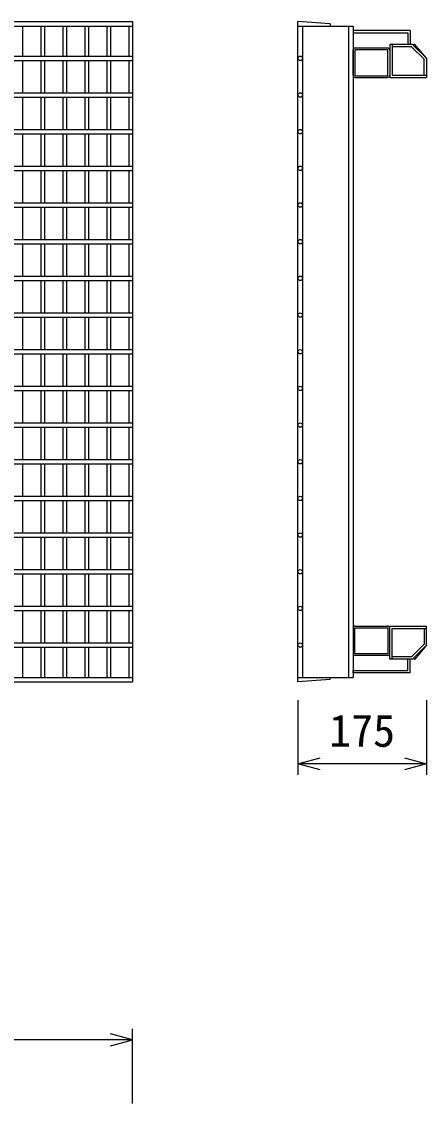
# Model space of a CAD drawing. Units: millimetres, scale not verified. Extents: x -16800 to 16800, y -5940 to 5940.
# Drawn here: x -2366 to -1814, y 1909 to 3384 of the extents above; entities that cross this region are included whole.
import ezdxf
from ezdxf.enums import TextEntityAlignment as Align

# ---------------------------------------------------------------- set-up
doc = ezdxf.new("R2010")
doc.units = ezdxf.units.MM
doc.header["$LTSCALE"] = 20
doc.layers.add('0-0_DIM', color=7, linetype='Continuous', lineweight=25)
doc.layers.add('0-2_HATCH', color=6, linetype='Continuous', lineweight=25)
doc.styles.add('ＭＳ ゴシック', font='')
doc.styles.get('ＭＳ ゴシック').set_extended_font_data('MS Gothic')

msp = doc.modelspace()

# ---------------------------------------------------------------- linework, layer by layer
at = {"layer": '0-0_DIM'}
for p, q in [((-1989.46, 2458.67), (-1989.46, 2357.08)), ((-1814.46, 2458.67), (-1814.46, 2357.08)), ((-1814.46, 2372.08), (-1989.46, 2372.08)), ((-2215.13, 1909.11), (-2215.13, 2010.7)), ((-2215.13, 1995.7), (-3210.13, 1995.7))]:
    msp.add_line(p, q, dxfattribs=at)
for points in [[(-1959.46, 2364.04), (-1989.46, 2372.08), (-1959.46, 2380.12)], [(-1844.46, 2380.12), (-1814.46, 2372.08), (-1844.46, 2364.04)], [(-2245.13, 1987.66), (-2215.13, 1995.7), (-2245.13, 2003.74)]]:
    msp.add_lwpolyline(points, dxfattribs=at)
at = {"layer": '0-2_HATCH'}
for p, q in [((-3210.13, 3383.89), (-2215.13, 3383.89)), ((-3210.13, 3377.89), (-2215.13, 3377.89)), ((-2365.13, 3377.89), (-2365.13, 3336.89)), ((-2340.13, 3377.89), (-2340.13, 3336.89)), ((-2335.13, 3377.89), (-2335.13, 3336.89)), ((-2310.13, 3377.89), (-2310.13, 3336.89)), ((-2305.13, 3377.89), (-2305.13, 3336.89)), ((-2280.13, 3377.89), (-2280.13, 3336.89)), ((-2275.13, 3377.89), (-2275.13, 3336.89)), ((-2250.13, 3377.89), (-2250.13, 3336.89)), ((-2245.13, 3377.89), (-2245.13, 3336.89)), ((-2220.13, 3377.89), (-2220.13, 3336.89)), ((-2215.13, 3383.89), (-2215.13, 2483.89)), ((-1945.46, 3380.89), (-1989.46, 3383.89)), ((-1989.46, 3377.89), (-1914.46, 3377.89)), ((-1983.46, 3377.89), (-1983.46, 2489.89)), ((-1945.46, 3380.89), (-1945.46, 3377.89)), ((-1920.46, 3377.89), (-1920.46, 2489.89)), ((-1914.46, 3377.89), (-1914.46, 2489.89)), ((-1914.46, 3371.89), (-1914.46, 3368.69)), ((-1836.46, 3371.89), (-1914.46, 3371.89)), ((-1914.46, 3368.69), (-1839.66, 3368.69)), ((-1839.66, 3368.69), (-1839.66, 3352.89)), ((-1836.46, 3371.89), (-1836.46, 3352.89)), ((-1867.46, 3347.89), (-1911.46, 3347.89)), ((-1864.46, 3352.89), (-1864.46, 3307.89)), ((-1833.26, 3352.89), (-1864.46, 3352.89)), ((-1861.26, 3352.89), (-1861.26, 3311.09)), ((-1834.59, 3349.69), (-1861.26, 3349.69)), ((-1834.59, 3349.69), (-1817.66, 3332.77)), ((-1833.26, 3352.89), (-1814.46, 3334.09)), ((-1830.64, 3353.37), (-1832.32, 3351.95)), ((-1814.46, 3334.09), (-1830.64, 3353.37)), ((-3210.13, 3336.89), (-2215.13, 3336.89)), ((-1914.46, 3310.89), (-1914.46, 3344.89)), ((-1814.46, 3334.09), (-1814.46, 3307.89)), ((-3210.13, 3330.89), (-2215.13, 3330.89)), ((-2365.13, 3330.89), (-2365.13, 3286.89)), ((-2340.13, 3330.89), (-2340.13, 3286.89)), ((-2335.13, 3330.89), (-2335.13, 3286.89)), ((-2310.13, 3330.89), (-2310.13, 3286.89)), ((-2305.13, 3330.89), (-2305.13, 3286.89)), ((-2280.13, 3330.89), (-2280.13, 3286.89)), ((-2275.13, 3330.89), (-2275.13, 3286.89)), ((-2250.13, 3330.89), (-2250.13, 3286.89)), ((-2245.13, 3330.89), (-2245.13, 3286.89)), ((-2220.13, 3330.89), (-2220.13, 3286.89)), ((-1817.66, 3311.09), (-1817.66, 3332.77)), ((-1911.46, 3307.89), (-1867.46, 3307.89)), ((-1864.46, 3307.89), (-1814.46, 3307.89)), ((-1861.26, 3311.09), (-1814.46, 3311.09)), ((-3210.13, 3286.89), (-2215.13, 3286.89)), ((-3210.13, 3280.89), (-2215.13, 3280.89)), ((-2365.13, 3280.89), (-2365.13, 3236.89)), ((-2340.13, 3280.89), (-2340.13, 3236.89)), ((-2335.13, 3280.89), (-2335.13, 3236.89)), ((-2310.13, 3280.89), (-2310.13, 3236.89)), ((-2305.13, 3280.89), (-2305.13, 3236.89)), ((-2280.13, 3280.89), (-2280.13, 3236.89)), ((-2275.13, 3280.89), (-2275.13, 3236.89)), ((-2250.13, 3280.89), (-2250.13, 3236.89)), ((-2245.13, 3280.89), (-2245.13, 3236.89)), ((-2220.13, 3280.89), (-2220.13, 3236.89)), ((-3210.13, 3236.89), (-2215.13, 3236.89)), ((-3210.13, 3230.89), (-2215.13, 3230.89)), ((-2365.13, 3230.89), (-2365.13, 3186.89)), ((-2340.13, 3230.89), (-2340.13, 3186.89)), ((-2335.13, 3230.89), (-2335.13, 3186.89)), ((-2310.13, 3230.89), (-2310.13, 3186.89)), ((-2305.13, 3230.89), (-2305.13, 3186.89)), ((-2280.13, 3230.89), (-2280.13, 3186.89)), ((-2275.13, 3230.89), (-2275.13, 3186.89)), ((-2250.13, 3230.89), (-2250.13, 3186.89)), ((-2245.13, 3230.89), (-2245.13, 3186.89)), ((-2220.13, 3230.89), (-2220.13, 3186.89)), ((-3210.13, 3186.89), (-2215.13, 3186.89)), ((-3210.13, 3180.89), (-2215.13, 3180.89)), ((-2365.13, 3180.89), (-2365.13, 3136.89)), ((-2340.13, 3180.89), (-2340.13, 3136.89)), ((-2335.13, 3180.89), (-2335.13, 3136.89)), ((-2310.13, 3180.89), (-2310.13, 3136.89)), ((-2305.13, 3180.89), (-2305.13, 3136.89)), ((-2280.13, 3180.89), (-2280.13, 3136.89)), ((-2275.13, 3180.89), (-2275.13, 3136.89)), ((-2250.13, 3180.89), (-2250.13, 3136.89)), ((-2245.13, 3180.89), (-2245.13, 3136.89)), ((-2220.13, 3180.89), (-2220.13, 3136.89)), ((-3210.13, 3136.89), (-2215.13, 3136.89)), ((-3210.13, 3130.89), (-2215.13, 3130.89)), ((-2365.13, 3130.89), (-2365.13, 3086.89)), ((-2340.13, 3130.89), (-2340.13, 3086.89)), ((-2335.13, 3130.89), (-2335.13, 3086.89)), ((-2310.13, 3130.89), (-2310.13, 3086.89)), ((-2305.13, 3130.89), (-2305.13, 3086.89)), ((-2280.13, 3130.89), (-2280.13, 3086.89)), ((-2275.13, 3130.89), (-2275.13, 3086.89)), ((-2250.13, 3130.89), (-2250.13, 3086.89)), ((-2245.13, 3130.89), (-2245.13, 3086.89)), ((-2220.13, 3130.89), (-2220.13, 3086.89)), ((-3210.13, 3086.89), (-2215.13, 3086.89)), ((-3210.13, 3080.89), (-2215.13, 3080.89)), ((-2365.13, 3080.89), (-2365.13, 3036.89)), ((-2340.13, 3080.89), (-2340.13, 3036.89)), ((-2335.13, 3080.89), (-2335.13, 3036.89)), ((-2310.13, 3080.89), (-2310.13, 3036.89)), ((-2305.13, 3080.89), (-2305.13, 3036.89)), ((-2280.13, 3080.89), (-2280.13, 3036.89)), ((-2275.13, 3080.89), (-2275.13, 3036.89)), ((-2250.13, 3080.89), (-2250.13, 3036.89)), ((-2245.13, 3080.89), (-2245.13, 3036.89)), ((-2220.13, 3080.89), (-2220.13, 3036.89)), ((-3210.13, 3036.89), (-2215.13, 3036.89)), ((-3210.13, 3030.89), (-2215.13, 3030.89)), ((-2365.13, 3030.89), (-2365.13, 2986.89)), ((-2340.13, 3030.89), (-2340.13, 2986.89)), ((-2335.13, 3030.89), (-2335.13, 2986.89)), ((-2310.13, 3030.89), (-2310.13, 2986.89)), ((-2305.13, 3030.89), (-2305.13, 2986.89)), ((-2280.13, 3030.89), (-2280.13, 2986.89)), ((-2275.13, 3030.89), (-2275.13, 2986.89)), ((-2250.13, 3030.89), (-2250.13, 2986.89)), ((-2245.13, 3030.89), (-2245.13, 2986.89)), ((-2220.13, 3030.89), (-2220.13, 2986.89)), ((-3210.13, 2986.89), (-2215.13, 2986.89)), ((-3210.13, 2980.89), (-2215.13, 2980.89)), ((-2365.13, 2980.89), (-2365.13, 2936.89)), ((-2340.13, 2980.89), (-2340.13, 2936.89)), ((-2335.13, 2980.89), (-2335.13, 2936.89)), ((-2310.13, 2980.89), (-2310.13, 2936.89)), ((-2305.13, 2980.89), (-2305.13, 2936.89)), ((-2280.13, 2980.89), (-2280.13, 2936.89)), ((-2275.13, 2980.89), (-2275.13, 2936.89)), ((-2250.13, 2980.89), (-2250.13, 2936.89)), ((-2245.13, 2980.89), (-2245.13, 2936.89)), ((-2220.13, 2980.89), (-2220.13, 2936.89)), ((-3210.13, 2936.89), (-2215.13, 2936.89)), ((-3210.13, 2930.89), (-2215.13, 2930.89)), ((-2365.13, 2930.89), (-2365.13, 2886.89)), ((-2340.13, 2930.89), (-2340.13, 2886.89)), ((-2335.13, 2930.89), (-2335.13, 2886.89)), ((-2310.13, 2930.89), (-2310.13, 2886.89)), ((-2305.13, 2930.89), (-2305.13, 2886.89)), ((-2280.13, 2930.89), (-2280.13, 2886.89)), ((-2275.13, 2930.89), (-2275.13, 2886.89)), ((-2250.13, 2930.89), (-2250.13, 2886.89)), ((-2245.13, 2930.89), (-2245.13, 2886.89)), ((-2220.13, 2930.89), (-2220.13, 2886.89)), ((-3210.13, 2886.89), (-2215.13, 2886.89)), ((-3210.13, 2880.89), (-2215.13, 2880.89)), ((-2365.13, 2880.89), (-2365.13, 2836.89)), ((-2340.13, 2880.89), (-2340.13, 2836.89)), ((-2335.13, 2880.89), (-2335.13, 2836.89)), ((-2310.13, 2880.89), (-2310.13, 2836.89)), ((-2305.13, 2880.89), (-2305.13, 2836.89)), ((-2280.13, 2880.89), (-2280.13, 2836.89)), ((-2275.13, 2880.89), (-2275.13, 2836.89)), ((-2250.13, 2880.89), (-2250.13, 2836.89)), ((-2245.13, 2880.89), (-2245.13, 2836.89)), ((-2220.13, 2880.89), (-2220.13, 2836.89)), ((-3210.13, 2836.89), (-2215.13, 2836.89)), ((-3210.13, 2830.89), (-2215.13, 2830.89)), ((-2365.13, 2830.89), (-2365.13, 2786.89)), ((-2340.13, 2830.89), (-2340.13, 2786.89)), ((-2335.13, 2830.89), (-2335.13, 2786.89)), ((-2310.13, 2830.89), (-2310.13, 2786.89)), ((-2305.13, 2830.89), (-2305.13, 2786.89)), ((-2280.13, 2830.89), (-2280.13, 2786.89)), ((-2275.13, 2830.89), (-2275.13, 2786.89)), ((-2250.13, 2830.89), (-2250.13, 2786.89)), ((-2245.13, 2830.89), (-2245.13, 2786.89)), ((-2220.13, 2830.89), (-2220.13, 2786.89)), ((-3210.13, 2786.89), (-2215.13, 2786.89)), ((-3210.13, 2780.89), (-2215.13, 2780.89)), ((-2365.13, 2780.89), (-2365.13, 2736.89)), ((-2340.13, 2780.89), (-2340.13, 2736.89)), ((-2335.13, 2780.89), (-2335.13, 2736.89)), ((-2310.13, 2780.89), (-2310.13, 2736.89)), ((-2305.13, 2780.89), (-2305.13, 2736.89)), ((-2280.13, 2780.89), (-2280.13, 2736.89)), ((-2275.13, 2780.89), (-2275.13, 2736.89)), ((-2250.13, 2780.89), (-2250.13, 2736.89)), ((-2245.13, 2780.89), (-2245.13, 2736.89)), ((-2220.13, 2780.89), (-2220.13, 2736.89)), ((-3210.13, 2736.89), (-2215.13, 2736.89)), ((-3210.13, 2730.89), (-2215.13, 2730.89)), ((-2365.13, 2730.89), (-2365.13, 2686.89)), ((-2340.13, 2730.89), (-2340.13, 2686.89)), ((-2335.13, 2730.89), (-2335.13, 2686.89)), ((-2310.13, 2730.89), (-2310.13, 2686.89)), ((-2305.13, 2730.89), (-2305.13, 2686.89)), ((-2280.13, 2730.89), (-2280.13, 2686.89)), ((-2275.13, 2730.89), (-2275.13, 2686.89)), ((-2250.13, 2730.89), (-2250.13, 2686.89)), ((-2245.13, 2730.89), (-2245.13, 2686.89)), ((-2220.13, 2730.89), (-2220.13, 2686.89)), ((-3210.13, 2686.89), (-2215.13, 2686.89)), ((-3210.13, 2680.89), (-2215.13, 2680.89)), ((-2365.13, 2680.89), (-2365.13, 2636.89)), ((-2340.13, 2680.89), (-2340.13, 2636.89)), ((-2335.13, 2680.89), (-2335.13, 2636.89)), ((-2310.13, 2680.89), (-2310.13, 2636.89)), ((-2305.13, 2680.89), (-2305.13, 2636.89)), ((-2280.13, 2680.89), (-2280.13, 2636.89)), ((-2275.13, 2680.89), (-2275.13, 2636.89)), ((-2250.13, 2680.89), (-2250.13, 2636.89)), ((-2245.13, 2680.89), (-2245.13, 2636.89)), ((-2220.13, 2680.89), (-2220.13, 2636.89)), ((-3210.13, 2636.89), (-2215.13, 2636.89)), ((-3210.13, 2630.89), (-2215.13, 2630.89)), ((-2365.13, 2630.89), (-2365.13, 2586.89)), ((-2340.13, 2630.89), (-2340.13, 2586.89)), ((-2335.13, 2630.89), (-2335.13, 2586.89)), ((-2310.13, 2630.89), (-2310.13, 2586.89)), ((-2305.13, 2630.89), (-2305.13, 2586.89)), ((-2280.13, 2630.89), (-2280.13, 2586.89)), ((-2275.13, 2630.89), (-2275.13, 2586.89)), ((-2250.13, 2630.89), (-2250.13, 2586.89)), ((-2245.13, 2630.89), (-2245.13, 2586.89)), ((-2220.13, 2630.89), (-2220.13, 2586.89)), ((-3210.13, 2586.89), (-2215.13, 2586.89)), ((-3210.13, 2580.89), (-2215.13, 2580.89)), ((-2365.13, 2580.89), (-2365.13, 2536.89)), ((-2340.13, 2580.89), (-2340.13, 2536.89)), ((-2335.13, 2580.89), (-2335.13, 2536.89)), ((-2310.13, 2580.89), (-2310.13, 2536.89)), ((-2305.13, 2580.89), (-2305.13, 2536.89)), ((-2280.13, 2580.89), (-2280.13, 2536.89)), ((-2275.13, 2580.89), (-2275.13, 2536.89)), ((-2250.13, 2580.89), (-2250.13, 2536.89)), ((-2245.13, 2580.89), (-2245.13, 2536.89)), ((-2220.13, 2580.89), (-2220.13, 2536.89)), ((-1914.46, 2556.89), (-1914.46, 2522.89)), ((-1911.46, 2559.89), (-1867.46, 2559.89)), ((-1864.46, 2514.89), (-1864.46, 2559.89)), ((-1864.46, 2559.89), (-1814.46, 2559.89)), ((-1861.26, 2514.89), (-1861.26, 2556.69)), ((-1861.26, 2556.69), (-1814.46, 2556.69)), ((-1817.66, 2556.69), (-1817.66, 2535.02)), ((-1814.46, 2533.69), (-1814.46, 2559.89)), ((-3210.13, 2536.89), (-2215.13, 2536.89)), ((-3210.13, 2530.89), (-2215.13, 2530.89)), ((-2365.13, 2530.89), (-2365.13, 2489.89)), ((-2340.13, 2530.89), (-2340.13, 2489.89)), ((-2335.13, 2530.89), (-2335.13, 2489.89)), ((-2310.13, 2530.89), (-2310.13, 2489.89)), ((-2305.13, 2530.89), (-2305.13, 2489.89)), ((-2280.13, 2530.89), (-2280.13, 2489.89)), ((-2275.13, 2530.89), (-2275.13, 2489.89)), ((-2250.13, 2530.89), (-2250.13, 2489.89)), ((-2245.13, 2530.89), (-2245.13, 2489.89)), ((-2220.13, 2530.89), (-2220.13, 2489.89)), ((-1834.59, 2518.09), (-1817.66, 2535.02)), ((-1833.26, 2514.89), (-1814.46, 2533.69)), ((-1814.46, 2533.69), (-1830.64, 2514.41)), ((-1867.46, 2519.89), (-1911.46, 2519.89)), ((-1833.26, 2514.89), (-1864.46, 2514.89)), ((-1834.59, 2518.09), (-1861.26, 2518.09)), ((-1839.66, 2499.09), (-1839.66, 2514.89)), ((-1836.46, 2495.89), (-1836.46, 2514.89)), ((-1830.64, 2514.41), (-1832.32, 2515.83)), ((-1914.46, 2499.09), (-1839.66, 2499.09)), ((-1914.46, 2495.89), (-1914.46, 2499.09)), ((-1836.46, 2495.89), (-1914.46, 2495.89)), ((-3210.13, 2489.89), (-2215.13, 2489.89)), ((-3210.13, 2483.89), (-2215.13, 2483.89)), ((-1989.46, 2489.89), (-1914.46, 2489.89)), ((-1945.46, 2486.89), (-1945.46, 2489.89))]:
    msp.add_line(p, q, dxfattribs=at)
msp.add_lwpolyline([(-1945.46, 2486.89), (-1989.46, 2483.89), (-1989.46, 3383.89)], dxfattribs=at)
for points in [[(-1866.76, 3310.19), (-1866.76, 3345.59), (-1912.16, 3345.59), (-1912.16, 3310.19)], [(-1866.76, 2557.59), (-1866.76, 2522.19), (-1912.16, 2522.19), (-1912.16, 2557.59)]]:
    msp.add_lwpolyline(points, close=True, dxfattribs=at)
for centre in [(-1986.46, 3333.89), (-1986.46, 3283.89), (-1986.46, 3233.89), (-1986.46, 3183.89), (-1986.46, 3133.89), (-1986.46, 3083.89), (-1986.46, 3033.89), (-1986.46, 2983.89), (-1986.46, 2933.89), (-1986.46, 2883.89), (-1986.46, 2833.89), (-1986.46, 2783.89), (-1986.46, 2733.89), (-1986.46, 2683.89), (-1986.46, 2633.89), (-1986.46, 2583.89), (-1986.46, 2533.89)]:
    msp.add_circle(centre, 3, dxfattribs=at)
for centre, start, end in [((-1911.46, 3344.89), 90, 180), ((-1867.46, 3344.89), 0, 90), ((-1911.46, 3310.89), 180, 270), ((-1867.46, 3310.89), 270, 0), ((-1911.46, 2556.89), 90, 180), ((-1867.46, 2556.89), 0, 90), ((-1911.46, 2522.89), 180, 270), ((-1867.46, 2522.89), 270, 0)]:
    msp.add_arc(centre, 3, start, end, dxfattribs=at)

# ---------------------------------------------------------------- texts
at = {"layer": '0-0_DIM', "style": 'ＭＳ ゴシック'}
msp.add_text('175', height=43.99, dxfattribs=at).set_placement((-1946.96, 2382.08), align=Align.BOTTOM_LEFT)

doc.saveas('drawing.dxf')
